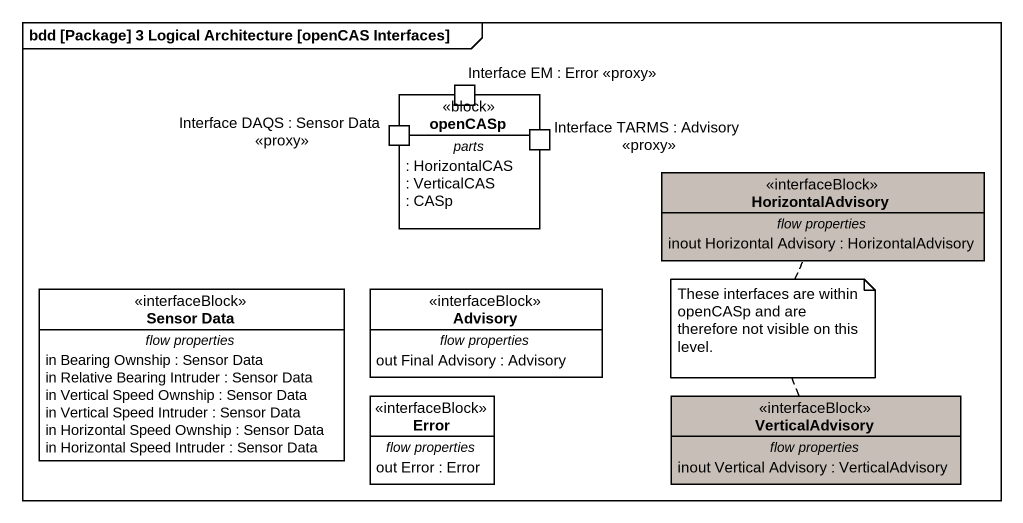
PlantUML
@startuml
mainframe bdd [Package] 3 Logical Architecture [openCAS Interfaces]
hide circle
hide empty members
class openCASp <<block>> {
  -- parts --
  : HorizontalCAS
  : VerticalCAS
  : CASp
  -- ports --
  Interface DAQS : Sensor Data <<proxy>>
  Interface TARMS : Advisory <<proxy>>
  Interface EM : Error <<proxy>>
}
class HorizontalAdvisory <<interfaceBlock>> #C7BFB7 {
  -- flow properties --
  inout Horizontal Advisory : HorizontalAdvisory
}
class "Sensor Data" as Sensor_Data <<interfaceBlock>> {
  -- flow properties --
  in Bearing Ownship : Sensor Data
  in Relative Bearing Intruder : Sensor Data
  in Vertical Speed Ownship : Sensor Data
  in Vertical Speed Intruder : Sensor Data
  in Horizontal Speed Ownship : Sensor Data
  in Horizontal Speed Intruder : Sensor Data
}
class Advisory <<interfaceBlock>> {
  -- flow properties --
  out Final Advisory : Advisory
}
class Error <<interfaceBlock>> {
  -- flow properties --
  out Error : Error
}
class VerticalAdvisory <<interfaceBlock>> #C7BFB7 {
  -- flow properties --
  inout Vertical Advisory : VerticalAdvisory
}
note as N1
  These interfaces are within openCASp and are therefore not visible on this level.
end note
N1 .. VerticalAdvisory
N1 .. HorizontalAdvisory
@enduml
